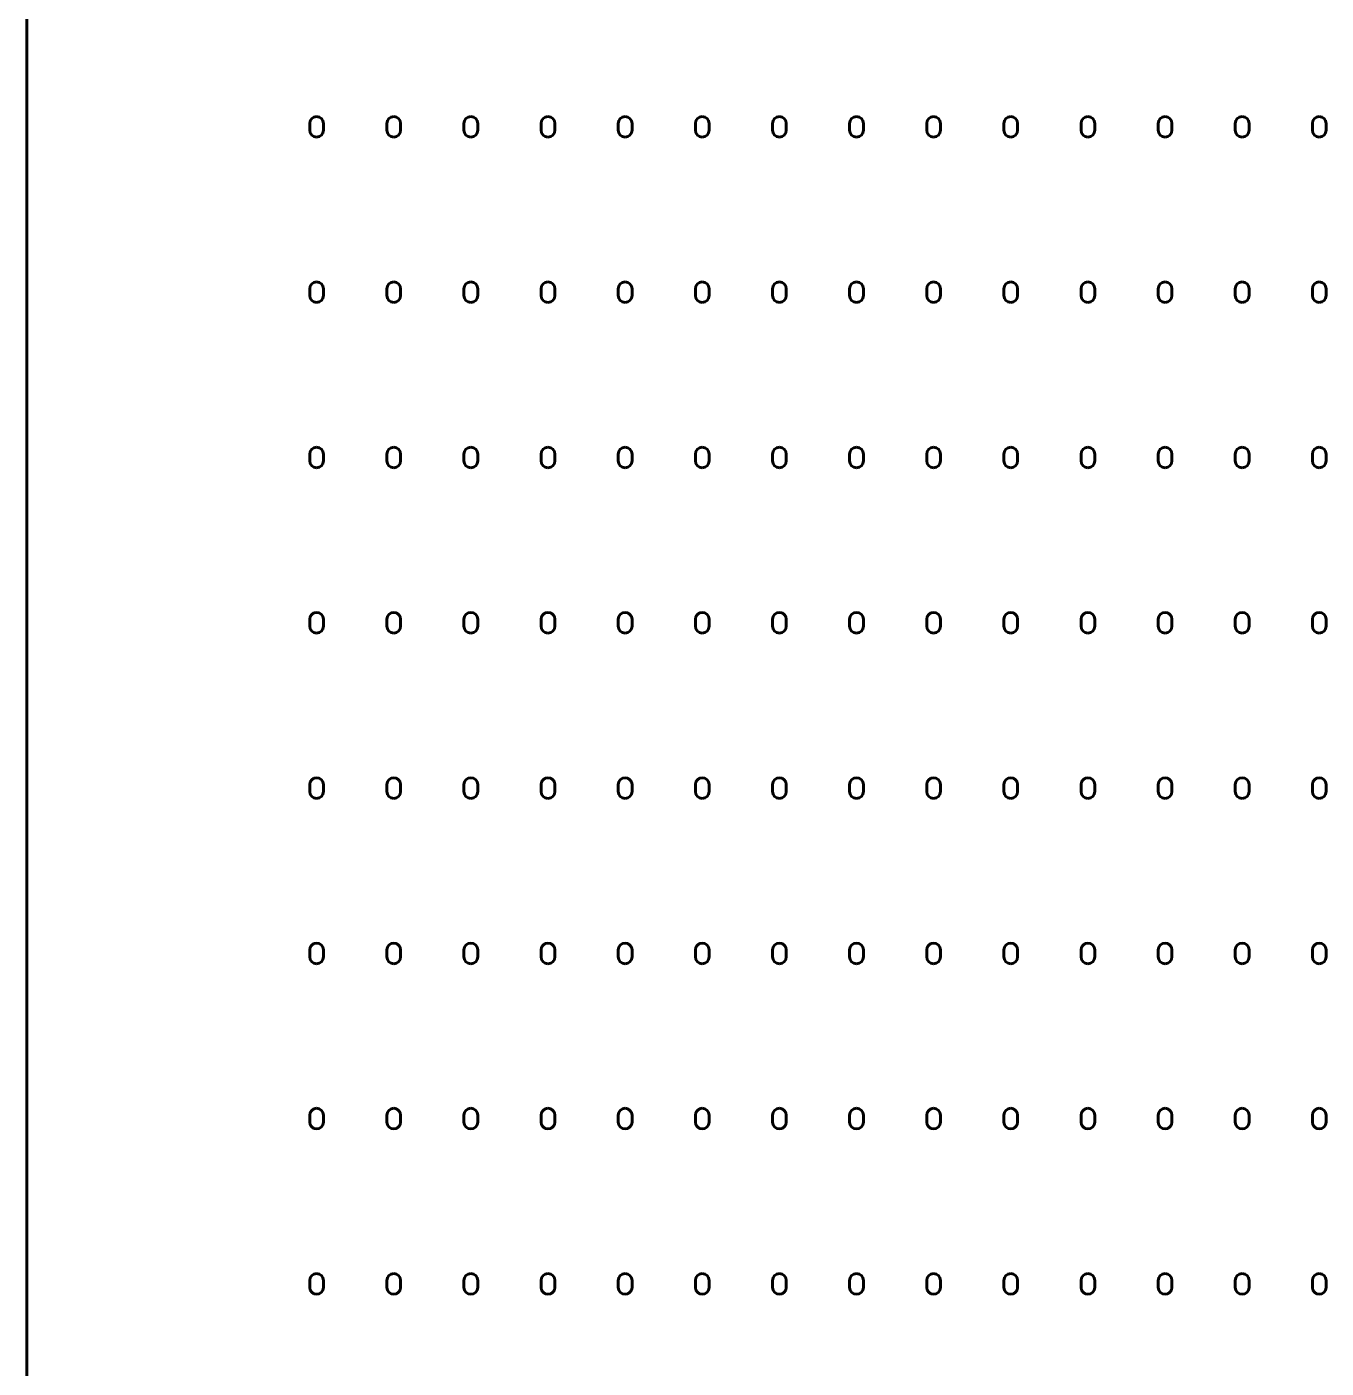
# Model space of a CAD drawing. Header units: millimetres. Extents: x -69 to 925, y -13 to 1981.
# Drawn here: x -69.4 to 402.3, y 473.9 to 960.7 of the extents above; entities that cross this region are included whole.
import ezdxf

# ---------------------------------------------------------------- set-up
doc = ezdxf.new("R2010")
doc.units = ezdxf.units.MM
doc.linetypes.add('K5LT_BASIC', pattern=[0])

msp = doc.modelspace()

# ---------------------------------------------------------------- linework, layer by layer
at = {"color": 143, "linetype": 'K5LT_BASIC', "lineweight": 60, "true_color": 0x33acca}
for p, q in [((-69.36875, 53.8875), (-69.36875, 1913.9875)), ((33.33125, 925.6875), (33.33125, 923.1875)), ((38.33125, 923.1875), (38.33125, 925.6875)), ((61.33125, 925.6875), (61.33125, 923.1875)), ((66.33125, 923.1875), (66.33125, 925.6875)), ((89.33125, 925.6875), (89.33125, 923.1875)), ((94.33125, 923.1875), (94.33125, 925.6875)), ((117.33125, 925.6875), (117.33125, 923.1875)), ((122.33125, 923.1875), (122.33125, 925.6875)), ((145.33125, 925.6875), (145.33125, 923.1875)), ((150.33125, 923.1875), (150.33125, 925.6875)), ((173.33125, 925.6875), (173.33125, 923.1875)), ((178.33125, 923.1875), (178.33125, 925.6875)), ((201.33125, 925.6875), (201.33125, 923.1875)), ((206.33125, 923.1875), (206.33125, 925.6875)), ((229.33125, 925.6875), (229.33125, 923.1875)), ((234.33125, 923.1875), (234.33125, 925.6875)), ((257.33125, 925.6875), (257.33125, 923.1875)), ((262.33125, 923.1875), (262.33125, 925.6875)), ((285.33125, 925.6875), (285.33125, 923.1875)), ((290.33125, 923.1875), (290.33125, 925.6875)), ((313.33125, 925.6875), (313.33125, 923.1875)), ((318.33125, 923.1875), (318.33125, 925.6875)), ((341.33125, 925.6875), (341.33125, 923.1875)), ((346.33125, 923.1875), (346.33125, 925.6875)), ((369.33125, 925.6875), (369.33125, 923.1875)), ((374.33125, 923.1875), (374.33125, 925.6875)), ((397.33125, 925.6875), (397.33125, 923.1875)), ((402.33125, 923.1875), (402.33125, 925.6875)), ((33.33125, 865.6875), (33.33125, 863.1875)), ((38.33125, 863.1875), (38.33125, 865.6875)), ((61.33125, 865.6875), (61.33125, 863.1875)), ((66.33125, 863.1875), (66.33125, 865.6875)), ((89.33125, 865.6875), (89.33125, 863.1875)), ((94.33125, 863.1875), (94.33125, 865.6875)), ((117.33125, 865.6875), (117.33125, 863.1875)), ((122.33125, 863.1875), (122.33125, 865.6875)), ((145.33125, 865.6875), (145.33125, 863.1875)), ((150.33125, 863.1875), (150.33125, 865.6875)), ((173.33125, 865.6875), (173.33125, 863.1875)), ((178.33125, 863.1875), (178.33125, 865.6875)), ((201.33125, 865.6875), (201.33125, 863.1875)), ((206.33125, 863.1875), (206.33125, 865.6875)), ((229.33125, 865.6875), (229.33125, 863.1875)), ((234.33125, 863.1875), (234.33125, 865.6875)), ((257.33125, 865.6875), (257.33125, 863.1875)), ((262.33125, 863.1875), (262.33125, 865.6875)), ((285.33125, 865.6875), (285.33125, 863.1875)), ((290.33125, 863.1875), (290.33125, 865.6875)), ((313.33125, 865.6875), (313.33125, 863.1875)), ((318.33125, 863.1875), (318.33125, 865.6875)), ((341.33125, 865.6875), (341.33125, 863.1875)), ((346.33125, 863.1875), (346.33125, 865.6875)), ((369.33125, 865.6875), (369.33125, 863.1875)), ((374.33125, 863.1875), (374.33125, 865.6875)), ((397.33125, 865.6875), (397.33125, 863.1875)), ((402.33125, 863.1875), (402.33125, 865.6875)), ((33.33125, 805.6875), (33.33125, 803.1875)), ((38.33125, 803.1875), (38.33125, 805.6875)), ((61.33125, 805.6875), (61.33125, 803.1875)), ((66.33125, 803.1875), (66.33125, 805.6875)), ((89.33125, 805.6875), (89.33125, 803.1875)), ((94.33125, 803.1875), (94.33125, 805.6875)), ((117.33125, 805.6875), (117.33125, 803.1875)), ((122.33125, 803.1875), (122.33125, 805.6875)), ((145.33125, 805.6875), (145.33125, 803.1875)), ((150.33125, 803.1875), (150.33125, 805.6875)), ((173.33125, 805.6875), (173.33125, 803.1875)), ((178.33125, 803.1875), (178.33125, 805.6875)), ((201.33125, 805.6875), (201.33125, 803.1875)), ((206.33125, 803.1875), (206.33125, 805.6875)), ((229.33125, 805.6875), (229.33125, 803.1875)), ((234.33125, 803.1875), (234.33125, 805.6875)), ((257.33125, 805.6875), (257.33125, 803.1875)), ((262.33125, 803.1875), (262.33125, 805.6875)), ((285.33125, 805.6875), (285.33125, 803.1875)), ((290.33125, 803.1875), (290.33125, 805.6875)), ((313.33125, 805.6875), (313.33125, 803.1875)), ((318.33125, 803.1875), (318.33125, 805.6875)), ((341.33125, 805.6875), (341.33125, 803.1875)), ((346.33125, 803.1875), (346.33125, 805.6875)), ((369.33125, 805.6875), (369.33125, 803.1875)), ((374.33125, 803.1875), (374.33125, 805.6875)), ((397.33125, 805.6875), (397.33125, 803.1875)), ((402.33125, 803.1875), (402.33125, 805.6875)), ((33.33125, 745.6875), (33.33125, 743.1875)), ((38.33125, 743.1875), (38.33125, 745.6875)), ((61.33125, 745.6875), (61.33125, 743.1875)), ((66.33125, 743.1875), (66.33125, 745.6875)), ((89.33125, 745.6875), (89.33125, 743.1875)), ((94.33125, 743.1875), (94.33125, 745.6875)), ((117.33125, 745.6875), (117.33125, 743.1875)), ((122.33125, 743.1875), (122.33125, 745.6875)), ((145.33125, 745.6875), (145.33125, 743.1875)), ((150.33125, 743.1875), (150.33125, 745.6875)), ((173.33125, 745.6875), (173.33125, 743.1875)), ((178.33125, 743.1875), (178.33125, 745.6875)), ((201.33125, 745.6875), (201.33125, 743.1875)), ((206.33125, 743.1875), (206.33125, 745.6875)), ((229.33125, 745.6875), (229.33125, 743.1875)), ((234.33125, 743.1875), (234.33125, 745.6875)), ((257.33125, 745.6875), (257.33125, 743.1875)), ((262.33125, 743.1875), (262.33125, 745.6875)), ((285.33125, 745.6875), (285.33125, 743.1875)), ((290.33125, 743.1875), (290.33125, 745.6875)), ((313.33125, 745.6875), (313.33125, 743.1875)), ((318.33125, 743.1875), (318.33125, 745.6875)), ((341.33125, 745.6875), (341.33125, 743.1875)), ((346.33125, 743.1875), (346.33125, 745.6875)), ((369.33125, 745.6875), (369.33125, 743.1875)), ((374.33125, 743.1875), (374.33125, 745.6875)), ((397.33125, 745.6875), (397.33125, 743.1875)), ((402.33125, 743.1875), (402.33125, 745.6875)), ((33.33125, 685.6875), (33.33125, 683.1875)), ((38.33125, 683.1875), (38.33125, 685.6875)), ((61.33125, 685.6875), (61.33125, 683.1875)), ((66.33125, 683.1875), (66.33125, 685.6875)), ((89.33125, 685.6875), (89.33125, 683.1875)), ((94.33125, 683.1875), (94.33125, 685.6875)), ((117.33125, 685.6875), (117.33125, 683.1875)), ((122.33125, 683.1875), (122.33125, 685.6875)), ((145.33125, 685.6875), (145.33125, 683.1875)), ((150.33125, 683.1875), (150.33125, 685.6875)), ((173.33125, 685.6875), (173.33125, 683.1875)), ((178.33125, 683.1875), (178.33125, 685.6875)), ((201.33125, 685.6875), (201.33125, 683.1875)), ((206.33125, 683.1875), (206.33125, 685.6875)), ((229.33125, 685.6875), (229.33125, 683.1875)), ((234.33125, 683.1875), (234.33125, 685.6875)), ((257.33125, 685.6875), (257.33125, 683.1875)), ((262.33125, 683.1875), (262.33125, 685.6875)), ((285.33125, 685.6875), (285.33125, 683.1875)), ((290.33125, 683.1875), (290.33125, 685.6875)), ((313.33125, 685.6875), (313.33125, 683.1875)), ((318.33125, 683.1875), (318.33125, 685.6875)), ((341.33125, 685.6875), (341.33125, 683.1875)), ((346.33125, 683.1875), (346.33125, 685.6875)), ((369.33125, 685.6875), (369.33125, 683.1875)), ((374.33125, 683.1875), (374.33125, 685.6875)), ((397.33125, 685.6875), (397.33125, 683.1875)), ((402.33125, 683.1875), (402.33125, 685.6875)), ((33.33125, 625.6875), (33.33125, 623.1875)), ((38.33125, 623.1875), (38.33125, 625.6875)), ((61.33125, 625.6875), (61.33125, 623.1875)), ((66.33125, 623.1875), (66.33125, 625.6875)), ((89.33125, 625.6875), (89.33125, 623.1875)), ((94.33125, 623.1875), (94.33125, 625.6875)), ((117.33125, 625.6875), (117.33125, 623.1875)), ((122.33125, 623.1875), (122.33125, 625.6875)), ((145.33125, 625.6875), (145.33125, 623.1875)), ((150.33125, 623.1875), (150.33125, 625.6875)), ((173.33125, 625.6875), (173.33125, 623.1875)), ((178.33125, 623.1875), (178.33125, 625.6875)), ((201.33125, 625.6875), (201.33125, 623.1875)), ((206.33125, 623.1875), (206.33125, 625.6875)), ((229.33125, 625.6875), (229.33125, 623.1875)), ((234.33125, 623.1875), (234.33125, 625.6875)), ((257.33125, 625.6875), (257.33125, 623.1875)), ((262.33125, 623.1875), (262.33125, 625.6875)), ((285.33125, 625.6875), (285.33125, 623.1875)), ((290.33125, 623.1875), (290.33125, 625.6875)), ((313.33125, 625.6875), (313.33125, 623.1875)), ((318.33125, 623.1875), (318.33125, 625.6875)), ((341.33125, 625.6875), (341.33125, 623.1875)), ((346.33125, 623.1875), (346.33125, 625.6875)), ((369.33125, 625.6875), (369.33125, 623.1875)), ((374.33125, 623.1875), (374.33125, 625.6875)), ((397.33125, 625.6875), (397.33125, 623.1875)), ((402.33125, 623.1875), (402.33125, 625.6875)), ((33.33125, 565.6875), (33.33125, 563.1875)), ((38.33125, 563.1875), (38.33125, 565.6875)), ((61.33125, 565.6875), (61.33125, 563.1875)), ((66.33125, 563.1875), (66.33125, 565.6875)), ((89.33125, 565.6875), (89.33125, 563.1875)), ((94.33125, 563.1875), (94.33125, 565.6875)), ((117.33125, 565.6875), (117.33125, 563.1875)), ((122.33125, 563.1875), (122.33125, 565.6875)), ((145.33125, 565.6875), (145.33125, 563.1875)), ((150.33125, 563.1875), (150.33125, 565.6875)), ((173.33125, 565.6875), (173.33125, 563.1875)), ((178.33125, 563.1875), (178.33125, 565.6875)), ((201.33125, 565.6875), (201.33125, 563.1875)), ((206.33125, 563.1875), (206.33125, 565.6875)), ((229.33125, 565.6875), (229.33125, 563.1875)), ((234.33125, 563.1875), (234.33125, 565.6875)), ((257.33125, 565.6875), (257.33125, 563.1875)), ((262.33125, 563.1875), (262.33125, 565.6875)), ((285.33125, 565.6875), (285.33125, 563.1875)), ((290.33125, 563.1875), (290.33125, 565.6875)), ((313.33125, 565.6875), (313.33125, 563.1875)), ((318.33125, 563.1875), (318.33125, 565.6875)), ((341.33125, 565.6875), (341.33125, 563.1875)), ((346.33125, 563.1875), (346.33125, 565.6875)), ((369.33125, 565.6875), (369.33125, 563.1875)), ((374.33125, 563.1875), (374.33125, 565.6875)), ((397.33125, 565.6875), (397.33125, 563.1875)), ((402.33125, 563.1875), (402.33125, 565.6875)), ((33.33125, 505.6875), (33.33125, 503.1875)), ((38.33125, 503.1875), (38.33125, 505.6875)), ((61.33125, 505.6875), (61.33125, 503.1875)), ((66.33125, 503.1875), (66.33125, 505.6875)), ((89.33125, 505.6875), (89.33125, 503.1875)), ((94.33125, 503.1875), (94.33125, 505.6875)), ((117.33125, 505.6875), (117.33125, 503.1875)), ((122.33125, 503.1875), (122.33125, 505.6875)), ((145.33125, 505.6875), (145.33125, 503.1875)), ((150.33125, 503.1875), (150.33125, 505.6875)), ((173.33125, 505.6875), (173.33125, 503.1875)), ((178.33125, 503.1875), (178.33125, 505.6875)), ((201.33125, 505.6875), (201.33125, 503.1875)), ((206.33125, 503.1875), (206.33125, 505.6875)), ((229.33125, 505.6875), (229.33125, 503.1875)), ((234.33125, 503.1875), (234.33125, 505.6875)), ((257.33125, 505.6875), (257.33125, 503.1875)), ((262.33125, 503.1875), (262.33125, 505.6875)), ((285.33125, 505.6875), (285.33125, 503.1875)), ((290.33125, 503.1875), (290.33125, 505.6875)), ((313.33125, 505.6875), (313.33125, 503.1875)), ((318.33125, 503.1875), (318.33125, 505.6875)), ((341.33125, 505.6875), (341.33125, 503.1875)), ((346.33125, 503.1875), (346.33125, 505.6875)), ((369.33125, 505.6875), (369.33125, 503.1875)), ((374.33125, 503.1875), (374.33125, 505.6875)), ((397.33125, 505.6875), (397.33125, 503.1875)), ((402.33125, 503.1875), (402.33125, 505.6875))]:
    msp.add_line(p, q, dxfattribs=at)
for centre, start, end in [((35.83125, 925.6875), 90, 180), ((35.83125, 925.6875), 0, 90), ((63.83125, 925.6875), 90, 180), ((63.83125, 925.6875), 0, 90), ((91.83125, 925.6875), 90, 180), ((91.83125, 925.6875), 0, 90), ((119.83125, 925.6875), 90, 180), ((119.83125, 925.6875), 0, 90), ((147.83125, 925.6875), 90, 180), ((147.83125, 925.6875), 0, 90), ((175.83125, 925.6875), 90, 180), ((175.83125, 925.6875), 0, 90), ((203.83125, 925.6875), 90, 180), ((203.83125, 925.6875), 0, 90), ((231.83125, 925.6875), 90, 180), ((231.83125, 925.6875), 0, 90), ((259.83125, 925.6875), 90, 180), ((259.83125, 925.6875), 0, 90), ((287.83125, 925.6875), 90, 180), ((287.83125, 925.6875), 0, 90), ((315.83125, 925.6875), 90, 180), ((315.83125, 925.6875), 0, 90), ((343.83125, 925.6875), 90, 180), ((343.83125, 925.6875), 0, 90), ((371.83125, 925.6875), 90, 180), ((371.83125, 925.6875), 0, 90), ((399.83125, 925.6875), 90, 180), ((399.83125, 925.6875), 0, 90), ((35.83125, 923.1875), 180, 270), ((35.83125, 923.1875), 270, 0), ((63.83125, 923.1875), 180, 270), ((63.83125, 923.1875), 270, 0), ((91.83125, 923.1875), 180, 270), ((91.83125, 923.1875), 270, 0), ((119.83125, 923.1875), 180, 270), ((119.83125, 923.1875), 270, 0), ((147.83125, 923.1875), 180, 270), ((147.83125, 923.1875), 270, 0), ((175.83125, 923.1875), 180, 270), ((175.83125, 923.1875), 270, 0), ((203.83125, 923.1875), 180, 270), ((203.83125, 923.1875), 270, 0), ((231.83125, 923.1875), 180, 270), ((231.83125, 923.1875), 270, 0), ((259.83125, 923.1875), 180, 270), ((259.83125, 923.1875), 270, 0), ((287.83125, 923.1875), 180, 270), ((287.83125, 923.1875), 270, 0), ((315.83125, 923.1875), 180, 270), ((315.83125, 923.1875), 270, 0), ((343.83125, 923.1875), 180, 270), ((343.83125, 923.1875), 270, 0), ((371.83125, 923.1875), 180, 270), ((371.83125, 923.1875), 270, 0), ((399.83125, 923.1875), 180, 270), ((399.83125, 923.1875), 270, 0), ((35.83125, 865.6875), 90, 180), ((35.83125, 865.6875), 0, 90), ((63.83125, 865.6875), 90, 180), ((63.83125, 865.6875), 0, 90), ((91.83125, 865.6875), 90, 180), ((91.83125, 865.6875), 0, 90), ((119.83125, 865.6875), 90, 180), ((119.83125, 865.6875), 0, 90), ((147.83125, 865.6875), 90, 180), ((147.83125, 865.6875), 0, 90), ((175.83125, 865.6875), 90, 180), ((175.83125, 865.6875), 0, 90), ((203.83125, 865.6875), 90, 180), ((203.83125, 865.6875), 0, 90), ((231.83125, 865.6875), 90, 180), ((231.83125, 865.6875), 0, 90), ((259.83125, 865.6875), 90, 180), ((259.83125, 865.6875), 0, 90), ((287.83125, 865.6875), 90, 180), ((287.83125, 865.6875), 0, 90), ((315.83125, 865.6875), 90, 180), ((315.83125, 865.6875), 0, 90), ((343.83125, 865.6875), 90, 180), ((343.83125, 865.6875), 0, 90), ((371.83125, 865.6875), 90, 180), ((371.83125, 865.6875), 0, 90), ((399.83125, 865.6875), 90, 180), ((399.83125, 865.6875), 0, 90), ((35.83125, 863.1875), 180, 270), ((35.83125, 863.1875), 270, 0), ((63.83125, 863.1875), 180, 270), ((63.83125, 863.1875), 270, 0), ((91.83125, 863.1875), 180, 270), ((91.83125, 863.1875), 270, 0), ((119.83125, 863.1875), 180, 270), ((119.83125, 863.1875), 270, 0), ((147.83125, 863.1875), 180, 270), ((147.83125, 863.1875), 270, 0), ((175.83125, 863.1875), 180, 270), ((175.83125, 863.1875), 270, 0), ((203.83125, 863.1875), 180, 270), ((203.83125, 863.1875), 270, 0), ((231.83125, 863.1875), 180, 270), ((231.83125, 863.1875), 270, 0), ((259.83125, 863.1875), 180, 270), ((259.83125, 863.1875), 270, 0), ((287.83125, 863.1875), 180, 270), ((287.83125, 863.1875), 270, 0), ((315.83125, 863.1875), 180, 270), ((315.83125, 863.1875), 270, 0), ((343.83125, 863.1875), 180, 270), ((343.83125, 863.1875), 270, 0), ((371.83125, 863.1875), 180, 270), ((371.83125, 863.1875), 270, 0), ((399.83125, 863.1875), 180, 270), ((399.83125, 863.1875), 270, 0), ((35.83125, 805.6875), 90, 180), ((35.83125, 805.6875), 0, 90), ((63.83125, 805.6875), 90, 180), ((63.83125, 805.6875), 0, 90), ((91.83125, 805.6875), 90, 180), ((91.83125, 805.6875), 0, 90), ((119.83125, 805.6875), 90, 180), ((119.83125, 805.6875), 0, 90), ((147.83125, 805.6875), 90, 180), ((147.83125, 805.6875), 0, 90), ((175.83125, 805.6875), 90, 180), ((175.83125, 805.6875), 0, 90), ((203.83125, 805.6875), 90, 180), ((203.83125, 805.6875), 0, 90), ((231.83125, 805.6875), 90, 180), ((231.83125, 805.6875), 0, 90), ((259.83125, 805.6875), 90, 180), ((259.83125, 805.6875), 0, 90), ((287.83125, 805.6875), 90, 180), ((287.83125, 805.6875), 0, 90), ((315.83125, 805.6875), 90, 180), ((315.83125, 805.6875), 0, 90), ((343.83125, 805.6875), 90, 180), ((343.83125, 805.6875), 0, 90), ((371.83125, 805.6875), 90, 180), ((371.83125, 805.6875), 0, 90), ((399.83125, 805.6875), 90, 180), ((399.83125, 805.6875), 0, 90), ((35.83125, 803.1875), 180, 270), ((35.83125, 803.1875), 270, 0), ((63.83125, 803.1875), 180, 270), ((63.83125, 803.1875), 270, 0), ((91.83125, 803.1875), 180, 270), ((91.83125, 803.1875), 270, 0), ((119.83125, 803.1875), 180, 270), ((119.83125, 803.1875), 270, 0), ((147.83125, 803.1875), 180, 270), ((147.83125, 803.1875), 270, 0), ((175.83125, 803.1875), 180, 270), ((175.83125, 803.1875), 270, 0), ((203.83125, 803.1875), 180, 270), ((203.83125, 803.1875), 270, 0), ((231.83125, 803.1875), 180, 270), ((231.83125, 803.1875), 270, 0), ((259.83125, 803.1875), 180, 270), ((259.83125, 803.1875), 270, 0), ((287.83125, 803.1875), 180, 270), ((287.83125, 803.1875), 270, 0), ((315.83125, 803.1875), 180, 270), ((315.83125, 803.1875), 270, 0), ((343.83125, 803.1875), 180, 270), ((343.83125, 803.1875), 270, 0), ((371.83125, 803.1875), 180, 270), ((371.83125, 803.1875), 270, 0), ((399.83125, 803.1875), 180, 270), ((399.83125, 803.1875), 270, 0), ((35.83125, 745.6875), 90, 180), ((35.83125, 745.6875), 0, 90), ((63.83125, 745.6875), 90, 180), ((63.83125, 745.6875), 0, 90), ((91.83125, 745.6875), 90, 180), ((91.83125, 745.6875), 0, 90), ((119.83125, 745.6875), 90, 180), ((119.83125, 745.6875), 0, 90), ((147.83125, 745.6875), 90, 180), ((147.83125, 745.6875), 0, 90), ((175.83125, 745.6875), 90, 180), ((175.83125, 745.6875), 0, 90), ((203.83125, 745.6875), 90, 180), ((203.83125, 745.6875), 0, 90), ((231.83125, 745.6875), 90, 180), ((231.83125, 745.6875), 0, 90), ((259.83125, 745.6875), 90, 180), ((259.83125, 745.6875), 0, 90), ((287.83125, 745.6875), 90, 180), ((287.83125, 745.6875), 0, 90), ((315.83125, 745.6875), 90, 180), ((315.83125, 745.6875), 0, 90), ((343.83125, 745.6875), 90, 180), ((343.83125, 745.6875), 0, 90), ((371.83125, 745.6875), 90, 180), ((371.83125, 745.6875), 0, 90), ((399.83125, 745.6875), 90, 180), ((399.83125, 745.6875), 0, 90), ((35.83125, 743.1875), 180, 270), ((35.83125, 743.1875), 270, 0), ((63.83125, 743.1875), 180, 270), ((63.83125, 743.1875), 270, 0), ((91.83125, 743.1875), 180, 270), ((91.83125, 743.1875), 270, 0), ((119.83125, 743.1875), 180, 270), ((119.83125, 743.1875), 270, 0), ((147.83125, 743.1875), 180, 270), ((147.83125, 743.1875), 270, 0), ((175.83125, 743.1875), 180, 270), ((175.83125, 743.1875), 270, 0), ((203.83125, 743.1875), 180, 270), ((203.83125, 743.1875), 270, 0), ((231.83125, 743.1875), 180, 270), ((231.83125, 743.1875), 270, 0), ((259.83125, 743.1875), 180, 270), ((259.83125, 743.1875), 270, 0), ((287.83125, 743.1875), 180, 270), ((287.83125, 743.1875), 270, 0), ((315.83125, 743.1875), 180, 270), ((315.83125, 743.1875), 270, 0), ((343.83125, 743.1875), 180, 270), ((343.83125, 743.1875), 270, 0), ((371.83125, 743.1875), 180, 270), ((371.83125, 743.1875), 270, 0), ((399.83125, 743.1875), 180, 270), ((399.83125, 743.1875), 270, 0), ((35.83125, 685.6875), 90, 180), ((35.83125, 685.6875), 0, 90), ((63.83125, 685.6875), 90, 180), ((63.83125, 685.6875), 0, 90), ((91.83125, 685.6875), 90, 180), ((91.83125, 685.6875), 0, 90), ((119.83125, 685.6875), 90, 180), ((119.83125, 685.6875), 0, 90), ((147.83125, 685.6875), 90, 180), ((147.83125, 685.6875), 0, 90), ((175.83125, 685.6875), 90, 180), ((175.83125, 685.6875), 0, 90), ((203.83125, 685.6875), 90, 180), ((203.83125, 685.6875), 0, 90), ((231.83125, 685.6875), 90, 180), ((231.83125, 685.6875), 0, 90), ((259.83125, 685.6875), 90, 180), ((259.83125, 685.6875), 0, 90), ((287.83125, 685.6875), 90, 180), ((287.83125, 685.6875), 0, 90), ((315.83125, 685.6875), 90, 180), ((315.83125, 685.6875), 0, 90), ((343.83125, 685.6875), 90, 180), ((343.83125, 685.6875), 0, 90), ((371.83125, 685.6875), 90, 180), ((371.83125, 685.6875), 0, 90), ((399.83125, 685.6875), 90, 180), ((399.83125, 685.6875), 0, 90), ((35.83125, 683.1875), 180, 270), ((35.83125, 683.1875), 270, 0), ((63.83125, 683.1875), 180, 270), ((63.83125, 683.1875), 270, 0), ((91.83125, 683.1875), 180, 270), ((91.83125, 683.1875), 270, 0), ((119.83125, 683.1875), 180, 270), ((119.83125, 683.1875), 270, 0), ((147.83125, 683.1875), 180, 270), ((147.83125, 683.1875), 270, 0), ((175.83125, 683.1875), 180, 270), ((175.83125, 683.1875), 270, 0), ((203.83125, 683.1875), 180, 270), ((203.83125, 683.1875), 270, 0), ((231.83125, 683.1875), 180, 270), ((231.83125, 683.1875), 270, 0), ((259.83125, 683.1875), 180, 270), ((259.83125, 683.1875), 270, 0), ((287.83125, 683.1875), 180, 270), ((287.83125, 683.1875), 270, 0), ((315.83125, 683.1875), 180, 270), ((315.83125, 683.1875), 270, 0), ((343.83125, 683.1875), 180, 270), ((343.83125, 683.1875), 270, 0), ((371.83125, 683.1875), 180, 270), ((371.83125, 683.1875), 270, 0), ((399.83125, 683.1875), 180, 270), ((399.83125, 683.1875), 270, 0), ((35.83125, 625.6875), 90, 180), ((35.83125, 625.6875), 0, 90), ((63.83125, 625.6875), 90, 180), ((63.83125, 625.6875), 0, 90), ((91.83125, 625.6875), 90, 180), ((91.83125, 625.6875), 0, 90), ((119.83125, 625.6875), 90, 180), ((119.83125, 625.6875), 0, 90), ((147.83125, 625.6875), 90, 180), ((147.83125, 625.6875), 0, 90), ((175.83125, 625.6875), 90, 180), ((175.83125, 625.6875), 0, 90), ((203.83125, 625.6875), 90, 180), ((203.83125, 625.6875), 0, 90), ((231.83125, 625.6875), 90, 180), ((231.83125, 625.6875), 0, 90), ((259.83125, 625.6875), 90, 180), ((259.83125, 625.6875), 0, 90), ((287.83125, 625.6875), 90, 180), ((287.83125, 625.6875), 0, 90), ((315.83125, 625.6875), 90, 180), ((315.83125, 625.6875), 0, 90), ((343.83125, 625.6875), 90, 180), ((343.83125, 625.6875), 0, 90), ((371.83125, 625.6875), 90, 180), ((371.83125, 625.6875), 0, 90), ((399.83125, 625.6875), 90, 180), ((399.83125, 625.6875), 0, 90), ((35.83125, 623.1875), 180, 270), ((35.83125, 623.1875), 270, 0), ((63.83125, 623.1875), 180, 270), ((63.83125, 623.1875), 270, 0), ((91.83125, 623.1875), 180, 270), ((91.83125, 623.1875), 270, 0), ((119.83125, 623.1875), 180, 270), ((119.83125, 623.1875), 270, 0), ((147.83125, 623.1875), 180, 270), ((147.83125, 623.1875), 270, 0), ((175.83125, 623.1875), 180, 270), ((175.83125, 623.1875), 270, 0), ((203.83125, 623.1875), 180, 270), ((203.83125, 623.1875), 270, 0), ((231.83125, 623.1875), 180, 270), ((231.83125, 623.1875), 270, 0), ((259.83125, 623.1875), 180, 270), ((259.83125, 623.1875), 270, 0), ((287.83125, 623.1875), 180, 270), ((287.83125, 623.1875), 270, 0), ((315.83125, 623.1875), 180, 270), ((315.83125, 623.1875), 270, 0), ((343.83125, 623.1875), 180, 270), ((343.83125, 623.1875), 270, 0), ((371.83125, 623.1875), 180, 270), ((371.83125, 623.1875), 270, 0), ((399.83125, 623.1875), 180, 270), ((399.83125, 623.1875), 270, 0), ((35.83125, 565.6875), 90, 180), ((35.83125, 565.6875), 0, 90), ((63.83125, 565.6875), 90, 180), ((63.83125, 565.6875), 0, 90), ((91.83125, 565.6875), 90, 180), ((91.83125, 565.6875), 0, 90), ((119.83125, 565.6875), 90, 180), ((119.83125, 565.6875), 0, 90), ((147.83125, 565.6875), 90, 180), ((147.83125, 565.6875), 0, 90), ((175.83125, 565.6875), 90, 180), ((175.83125, 565.6875), 0, 90), ((203.83125, 565.6875), 90, 180), ((203.83125, 565.6875), 0, 90), ((231.83125, 565.6875), 90, 180), ((231.83125, 565.6875), 0, 90), ((259.83125, 565.6875), 90, 180), ((259.83125, 565.6875), 0, 90), ((287.83125, 565.6875), 90, 180), ((287.83125, 565.6875), 0, 90), ((315.83125, 565.6875), 90, 180), ((315.83125, 565.6875), 0, 90), ((343.83125, 565.6875), 90, 180), ((343.83125, 565.6875), 0, 90), ((371.83125, 565.6875), 90, 180), ((371.83125, 565.6875), 0, 90), ((399.83125, 565.6875), 90, 180), ((399.83125, 565.6875), 0, 90), ((35.83125, 563.1875), 180, 270), ((35.83125, 563.1875), 270, 0), ((63.83125, 563.1875), 180, 270), ((63.83125, 563.1875), 270, 0), ((91.83125, 563.1875), 180, 270), ((91.83125, 563.1875), 270, 0), ((119.83125, 563.1875), 180, 270), ((119.83125, 563.1875), 270, 0), ((147.83125, 563.1875), 180, 270), ((147.83125, 563.1875), 270, 0), ((175.83125, 563.1875), 180, 270), ((175.83125, 563.1875), 270, 0), ((203.83125, 563.1875), 180, 270), ((203.83125, 563.1875), 270, 0), ((231.83125, 563.1875), 180, 270), ((231.83125, 563.1875), 270, 0), ((259.83125, 563.1875), 180, 270), ((259.83125, 563.1875), 270, 0), ((287.83125, 563.1875), 180, 270), ((287.83125, 563.1875), 270, 0), ((315.83125, 563.1875), 180, 270), ((315.83125, 563.1875), 270, 0), ((343.83125, 563.1875), 180, 270), ((343.83125, 563.1875), 270, 0), ((371.83125, 563.1875), 180, 270), ((371.83125, 563.1875), 270, 0), ((399.83125, 563.1875), 180, 270), ((399.83125, 563.1875), 270, 0), ((35.83125, 505.6875), 90, 180), ((35.83125, 505.6875), 0, 90), ((63.83125, 505.6875), 90, 180), ((63.83125, 505.6875), 0, 90), ((91.83125, 505.6875), 90, 180), ((91.83125, 505.6875), 0, 90), ((119.83125, 505.6875), 90, 180), ((119.83125, 505.6875), 0, 90), ((147.83125, 505.6875), 90, 180), ((147.83125, 505.6875), 0, 90), ((175.83125, 505.6875), 90, 180), ((175.83125, 505.6875), 0, 90), ((203.83125, 505.6875), 90, 180), ((203.83125, 505.6875), 0, 90), ((231.83125, 505.6875), 90, 180), ((231.83125, 505.6875), 0, 90), ((259.83125, 505.6875), 90, 180), ((259.83125, 505.6875), 0, 90), ((287.83125, 505.6875), 90, 180), ((287.83125, 505.6875), 0, 90), ((315.83125, 505.6875), 90, 180), ((315.83125, 505.6875), 0, 90), ((343.83125, 505.6875), 90, 180), ((343.83125, 505.6875), 0, 90), ((371.83125, 505.6875), 90, 180), ((371.83125, 505.6875), 0, 90), ((399.83125, 505.6875), 90, 180), ((399.83125, 505.6875), 0, 90), ((35.83125, 503.1875), 180, 270), ((35.83125, 503.1875), 270, 0), ((63.83125, 503.1875), 180, 270), ((63.83125, 503.1875), 270, 0), ((91.83125, 503.1875), 180, 270), ((91.83125, 503.1875), 270, 0), ((119.83125, 503.1875), 180, 270), ((119.83125, 503.1875), 270, 0), ((147.83125, 503.1875), 180, 270), ((147.83125, 503.1875), 270, 0), ((175.83125, 503.1875), 180, 270), ((175.83125, 503.1875), 270, 0), ((203.83125, 503.1875), 180, 270), ((203.83125, 503.1875), 270, 0), ((231.83125, 503.1875), 180, 270), ((231.83125, 503.1875), 270, 0), ((259.83125, 503.1875), 180, 270), ((259.83125, 503.1875), 270, 0), ((287.83125, 503.1875), 180, 270), ((287.83125, 503.1875), 270, 0), ((315.83125, 503.1875), 180, 270), ((315.83125, 503.1875), 270, 0), ((343.83125, 503.1875), 180, 270), ((343.83125, 503.1875), 270, 0), ((371.83125, 503.1875), 180, 270), ((371.83125, 503.1875), 270, 0), ((399.83125, 503.1875), 180, 270), ((399.83125, 503.1875), 270, 0)]:
    msp.add_arc(centre, 2.5, start, end, dxfattribs=at)

doc.saveas('drawing.dxf')
